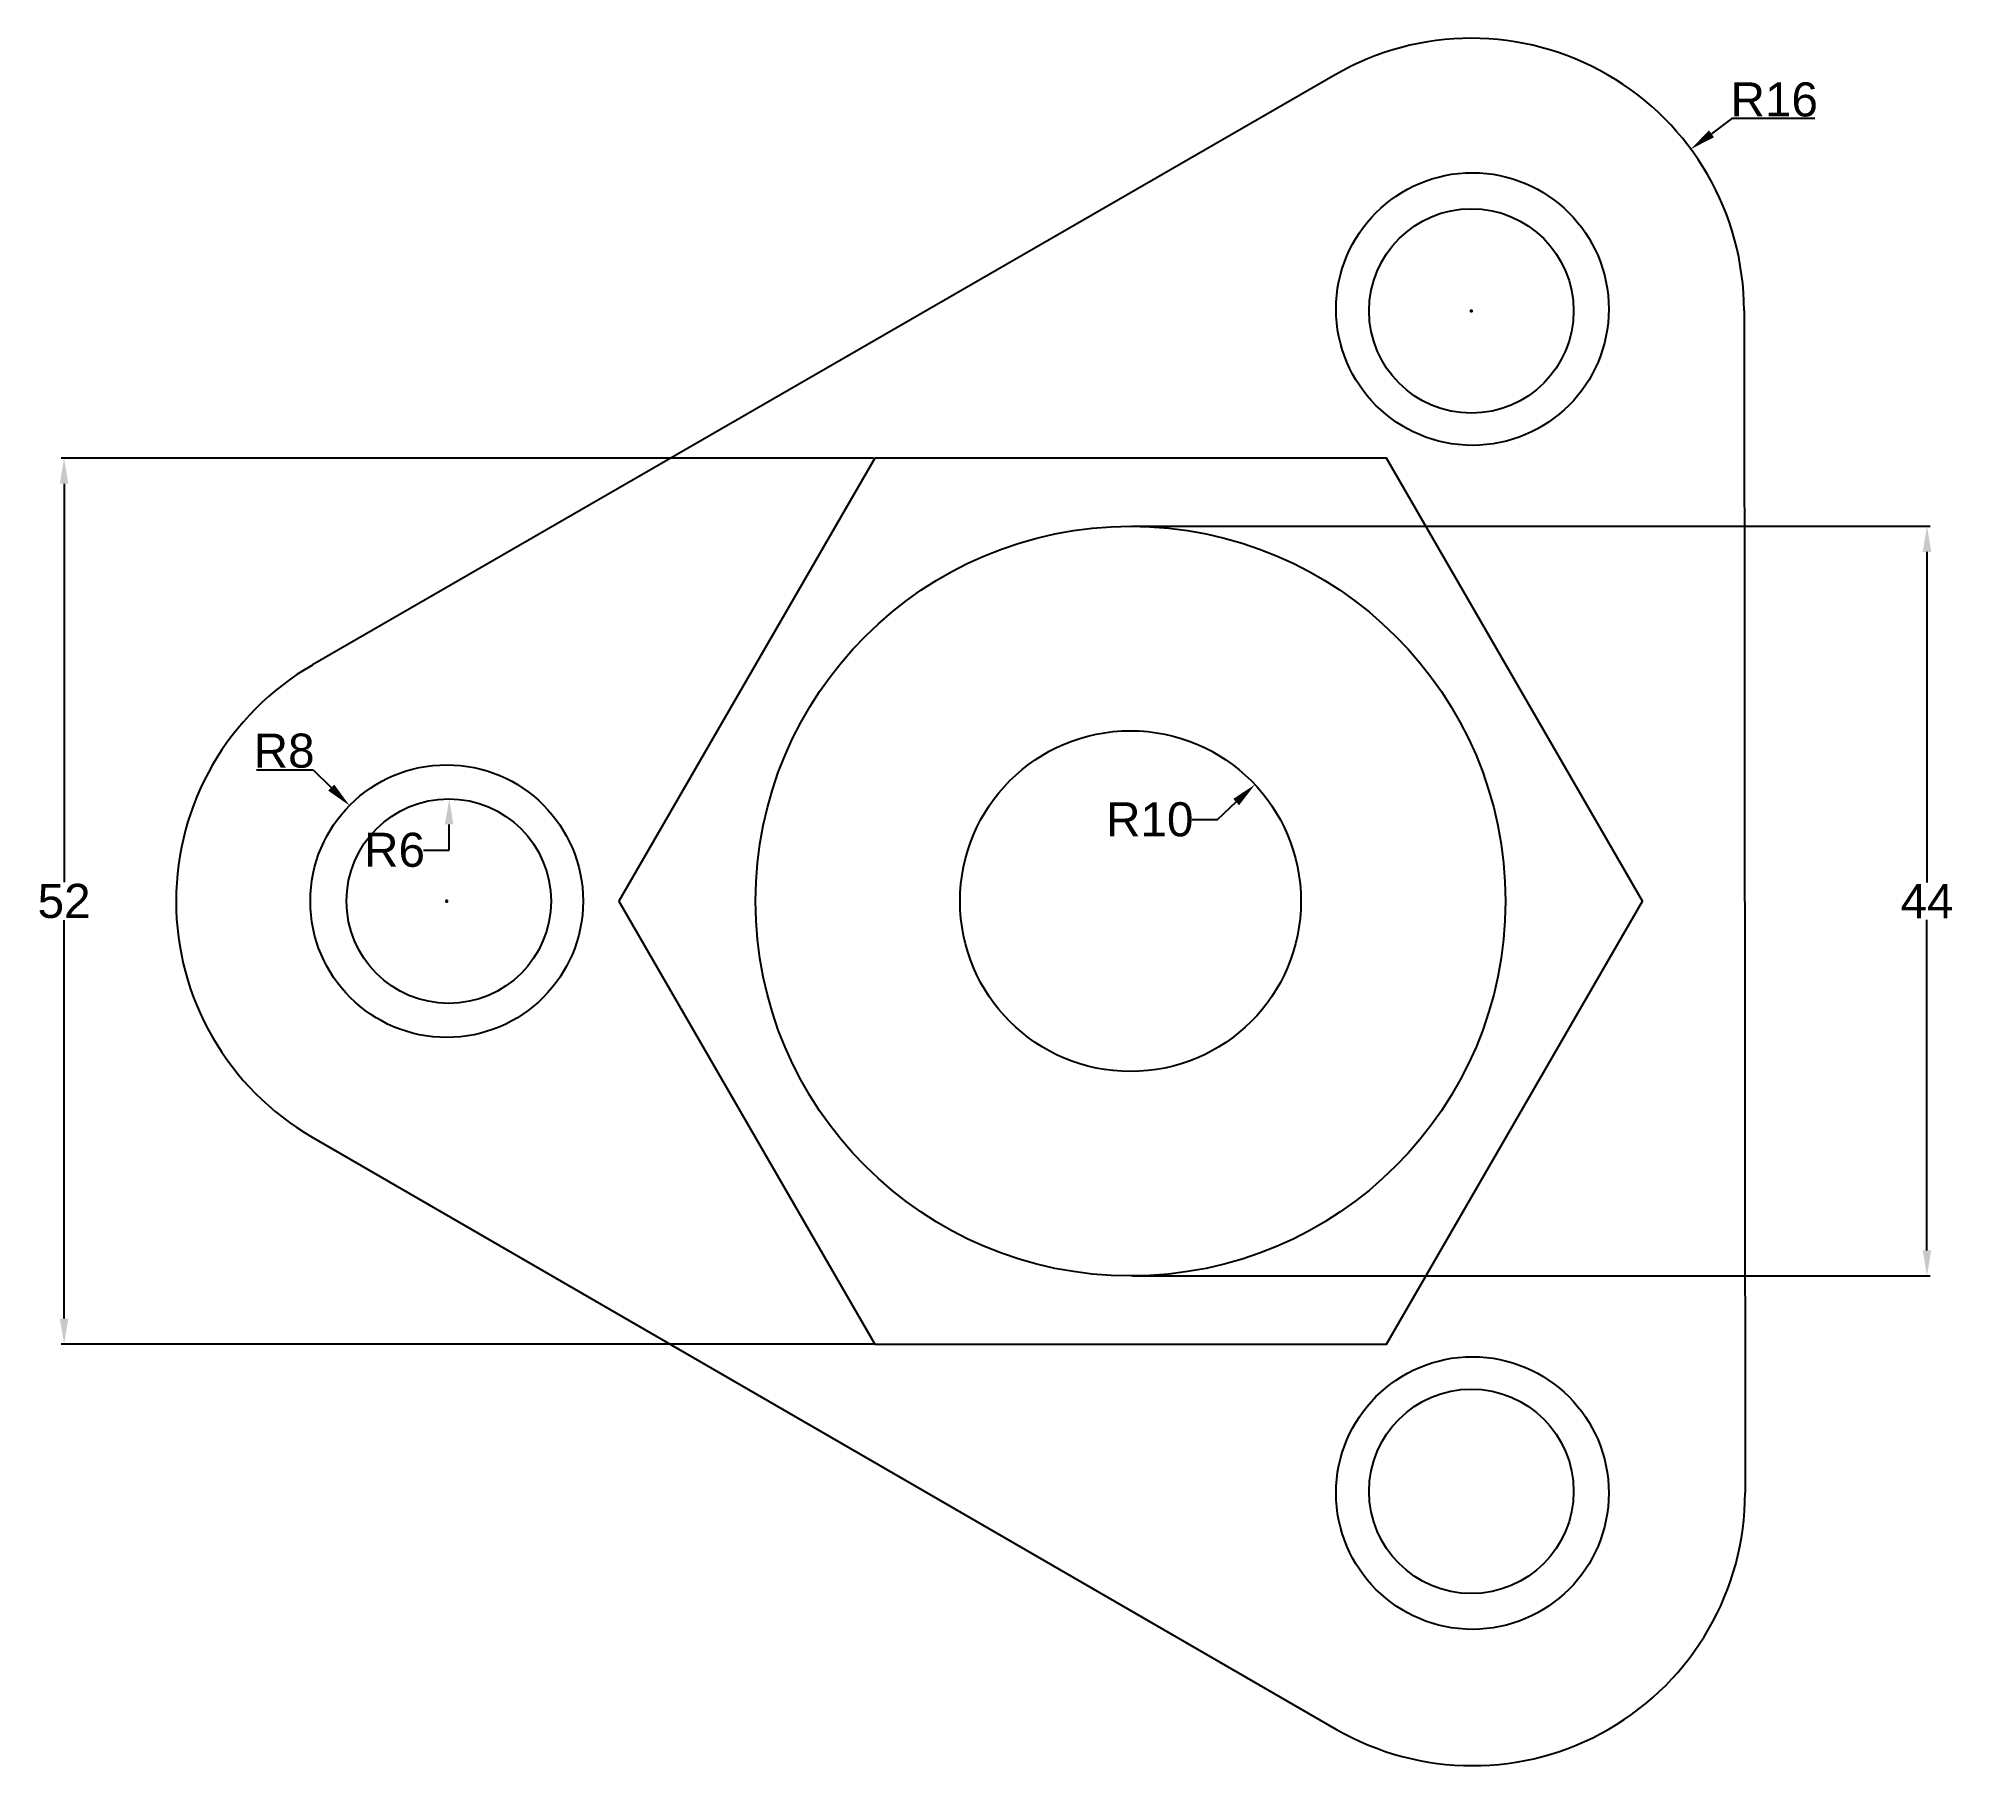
# Model space of a CAD drawing. Header units: millimetres. Extents: x -37 to 75, y -17 to 84.
import ezdxf

# ---------------------------------------------------------------- set-up
doc = ezdxf.new("R2010")
doc.units = ezdxf.units.MM
doc.header["$MEASUREMENT"] = 0
doc.styles.get("Standard").update_dxf_attribs({"font": 'arial.ttf'})
doc.dimstyles.get("Standard").update_dxf_attribs({"dimtxt": 2, "dimasz": 1.5, "dimexe": 0.18, "dimexo": 0.0625, "dimgap": 0.09, "dimtad": 1, "dimtih": 1, "dimtoh": 1, "dimdec": 0, "dimzin": 0, "dimdsep": 46, "dimtxsty": 'Standard', "dimcen": 0.09, "dimadec": 0, "dimazin": 0, "dimtfac": 1, "dimtdec": 0, "dimtofl": 0, "dimtmove": 0, "dimatfit": 3, "dimfxl": 1, "dimtolj": 1, "dimtzin": 0, "dimarcsym": 0})

# ---------------------------------------------------------------- blocks, each defined once
blk = doc.blocks.new('*D6')
at = {"color": 0, "lineweight": -2, "transparency": 16777216}
for p, q in [((26.73, 55.51), (73.57, 55.51)), ((73.39, 54.01), (73.39, 34.6)), ((73.39, 13.01), (73.39, 32.42)), ((26.73, 11.51), (73.57, 11.51))]:
    blk.add_line(p, q, dxfattribs=at)
at = {"color": 0, "transparency": 16777216}
for points in [[(73.14, 54.01), (73.64, 54.01), (73.39, 55.51)], [(73.14, 13.01), (73.64, 13.01), (73.39, 11.51)]]:
    blk.add_solid(points, dxfattribs=at)
at = {"layer": 'Defpoints', "color": 0, "transparency": 16777216}
for p in [(26.66, 55.51), (26.66, 11.51), (73.39, 11.51)]:
    blk.add_point(p, dxfattribs=at)
at = {"color": 0, "transparency": 16777216, "insert": (73.39, 33.51), "char_height": 2, "attachment_point": 5}
blk.add_mtext('\\A1;44', dxfattribs=at)
blk = doc.blocks.new('*D7')
at = {"color": 0, "lineweight": -2, "transparency": 16777216}
for p, q in [((11.59, 59.51), (-36.09, 59.51)), ((-35.91, 58.01), (-35.91, 34.62)), ((-35.91, 9.01), (-35.91, 32.4)), ((11.59, 7.51), (-36.09, 7.51))]:
    blk.add_line(p, q, dxfattribs=at)
at = {"color": 0, "transparency": 16777216}
for points in [[(-36.16, 58.01), (-35.66, 58.01), (-35.91, 59.51)], [(-36.16, 9.01), (-35.66, 9.01), (-35.91, 7.51)]]:
    blk.add_solid(points, dxfattribs=at)
at = {"layer": 'Defpoints', "color": 0, "transparency": 16777216}
for p in [(11.65, 59.51), (-35.91, 7.51), (11.65, 7.51)]:
    blk.add_point(p, dxfattribs=at)
at = {"color": 0, "transparency": 16777216, "insert": (-35.91, 33.51), "char_height": 2, "attachment_point": 5}
blk.add_mtext('\\A1;52', dxfattribs=at)
blk = doc.blocks.new('*D8')
at = {"color": 0, "lineweight": -2, "transparency": 16777216}
for p, q in [((-13.32, 36.51), (-13.32, 38.01)), ((-14.82, 36.51), (-13.32, 36.51))]:
    blk.add_line(p, q, dxfattribs=at)
at = {"color": 0, "transparency": 16777216}
blk.add_solid([(-13.57, 38.01), (-13.07, 38.01), (-13.31, 39.51)], dxfattribs=at)
at = {"layer": 'Defpoints', "color": 0, "transparency": 16777216}
for p in [(-13.31, 39.51), (-13.34, 33.51)]:
    blk.add_point(p, dxfattribs=at)
at = {"color": 0, "transparency": 16777216, "insert": (-16.52, 36.51), "char_height": 2, "attachment_point": 5}
blk.add_mtext('\\A1;R6', dxfattribs=at)
blk = doc.blocks.new('*D9')
at = {"color": 0, "lineweight": -2, "transparency": 16777216}
for p, q in [((-24.62, 41.22), (-21.3, 41.22)), ((-21.3, 41.22), (-20.23, 40.17)), ((-13.55, 33.51), (-13.37, 33.51)), ((-13.46, 33.42), (-13.46, 33.6))]:
    blk.add_line(p, q, dxfattribs=at)
at = {"color": 0, "transparency": 16777216}
blk.add_solid([(-20.06, 40.35), (-20.41, 39.99), (-19.16, 39.12)], dxfattribs=at)
at = {"layer": 'Defpoints', "color": 0, "transparency": 16777216}
for p in [(-19.16, 39.12), (-13.46, 33.51)]:
    blk.add_point(p, dxfattribs=at)
at = {"color": 0, "transparency": 16777216, "insert": (-23, 42.33), "char_height": 2, "attachment_point": 5}
blk.add_mtext('\\A1;R8', dxfattribs=at)
blk = doc.blocks.new('*D10')
at = {"color": 0, "lineweight": -2, "transparency": 16777216}
for p, q in [((61.95, 79.44), (60.74, 78.54)), ((66.82, 79.44), (61.95, 79.44)), ((46.57, 68.15), (46.75, 68.15)), ((46.66, 68.06), (46.66, 68.24))]:
    blk.add_line(p, q, dxfattribs=at)
at = {"color": 0, "transparency": 16777216}
blk.add_solid([(60.6, 78.75), (60.89, 78.34), (59.54, 77.65)], dxfattribs=at)
at = {"layer": 'Defpoints', "color": 0, "transparency": 16777216}
for p in [(59.54, 77.65), (46.66, 68.15)]:
    blk.add_point(p, dxfattribs=at)
at = {"color": 0, "transparency": 16777216, "insert": (64.43, 80.55), "char_height": 2, "attachment_point": 5}
blk.add_mtext('\\A1;R16', dxfattribs=at)
blk = doc.blocks.new('*D11')
at = {"color": 0, "lineweight": -2, "transparency": 16777216}
for p, q in [((31.77, 38.3), (32.86, 39.33)), ((30.27, 38.3), (31.77, 38.3))]:
    blk.add_line(p, q, dxfattribs=at)
at = {"color": 0, "transparency": 16777216}
blk.add_solid([(32.69, 39.51), (33.03, 39.14), (33.96, 40.35)], dxfattribs=at)
at = {"layer": 'Defpoints', "color": 0, "transparency": 16777216}
for p in [(33.96, 40.35), (26.66, 33.51)]:
    blk.add_point(p, dxfattribs=at)
at = {"color": 0, "transparency": 16777216, "insert": (27.79, 38.3), "char_height": 2, "attachment_point": 5}
blk.add_mtext('\\A1;R10', dxfattribs=at)

msp = doc.modelspace()

# ---------------------------------------------------------------- linework, layer by layer
for p, q in [((38.66, 82.01), (-21.34, 47.37)), ((62.66, 68.17), (62.72, -1.22)), ((-21.35, 19.66), (38.71, -15.08))]:
    msp.add_line(p, q)
msp.add_lwpolyline([(11.65, 59.51), (-3.36, 33.51), (11.65, 7.51), (41.68, 7.51), (56.69, 33.51), (41.68, 59.51)], close=True)
for centre, radius in [((46.72, 68.26), 8), ((46.66, 68.15), 6), ((26.66, 33.51), 22), ((26.66, 33.51), 10), ((-13.46, 33.51), 8), ((-13.34, 33.51), 6), ((46.72, -1.23), 8), ((46.66, -1.13), 6)]:
    msp.add_circle(centre, radius)
for centre, start, end in [((46.66, 68.15), 0.0495, 120), ((-13.34, 33.51), 120, 239.9505), ((46.72, -1.23), 239.9505, 0.0495)]:
    msp.add_arc(centre, 16, start, end)

# ---------------------------------------------------------------- dimensions: what is measured, and where the dimension line sits
for center, mpoint, picture, middle in [((46.66, 68.15), (59.54, 77.65), '*D10', (64.43, 80.55)), ((-13.46, 33.51), (-19.16, 39.12), '*D9', (-23, 42.33))]:
    dim = msp.add_radius_dim(center=center, mpoint=mpoint, dimstyle='Standard')
    dim.commit()
    dim.dimension.update_dxf_attribs({"geometry": picture, "text_midpoint": middle})
for base, p1, p2, picture, middle in [((-35.91, 7.51), (11.65, 59.51), (11.65, 7.51), '*D7', (-35.91, 33.51)), ((73.39, 11.51), (26.66, 55.51), (26.66, 11.51), '*D6', (73.39, 33.51))]:
    dim = msp.add_linear_dim(base=base, p1=p1, p2=p2, angle=90, dimstyle='Standard')
    dim.commit()
    dim.dimension.update_dxf_attribs({"geometry": picture, "text_midpoint": middle})
for center, mpoint, picture, middle in [((-13.34, 33.51), (-13.31, 39.51), '*D8', (-16.52, 36.51)), ((26.66, 33.51), (33.96, 40.35), '*D11', (27.79, 38.3))]:
    dim = msp.add_radius_dim(center=center, mpoint=mpoint, dimstyle='Standard')
    dim.commit()
    dim.dimension.update_dxf_attribs({"geometry": picture, "text_midpoint": middle, "dimtype": 164})

doc.saveas('drawing.dxf')
